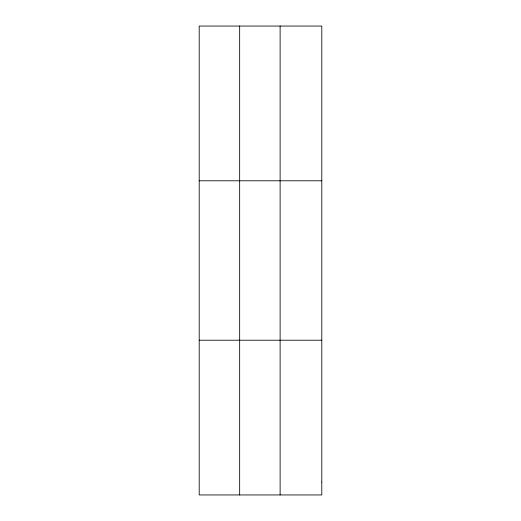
<?xml version="1.0" encoding="UTF-8"?>
<svg xmlns="http://www.w3.org/2000/svg" width="521" height="521" viewBox="0 0 521 521"><rect width="100%" height="100%" fill="white"/><g stroke="black" fill="none" stroke-linecap="round" stroke-linejoin="round"><path stroke-width="0.78" d="M239.66 26.05L239.66 494.95M280.116 26.05L280.116 494.95M199.204 180.787L321.796 180.787M199.204 340.213L321.796 340.213M321.796 482.055L321.796 494.95L199.204 494.95L199.204 26.05L321.796 26.05L321.796 482.055"/></g></svg>
